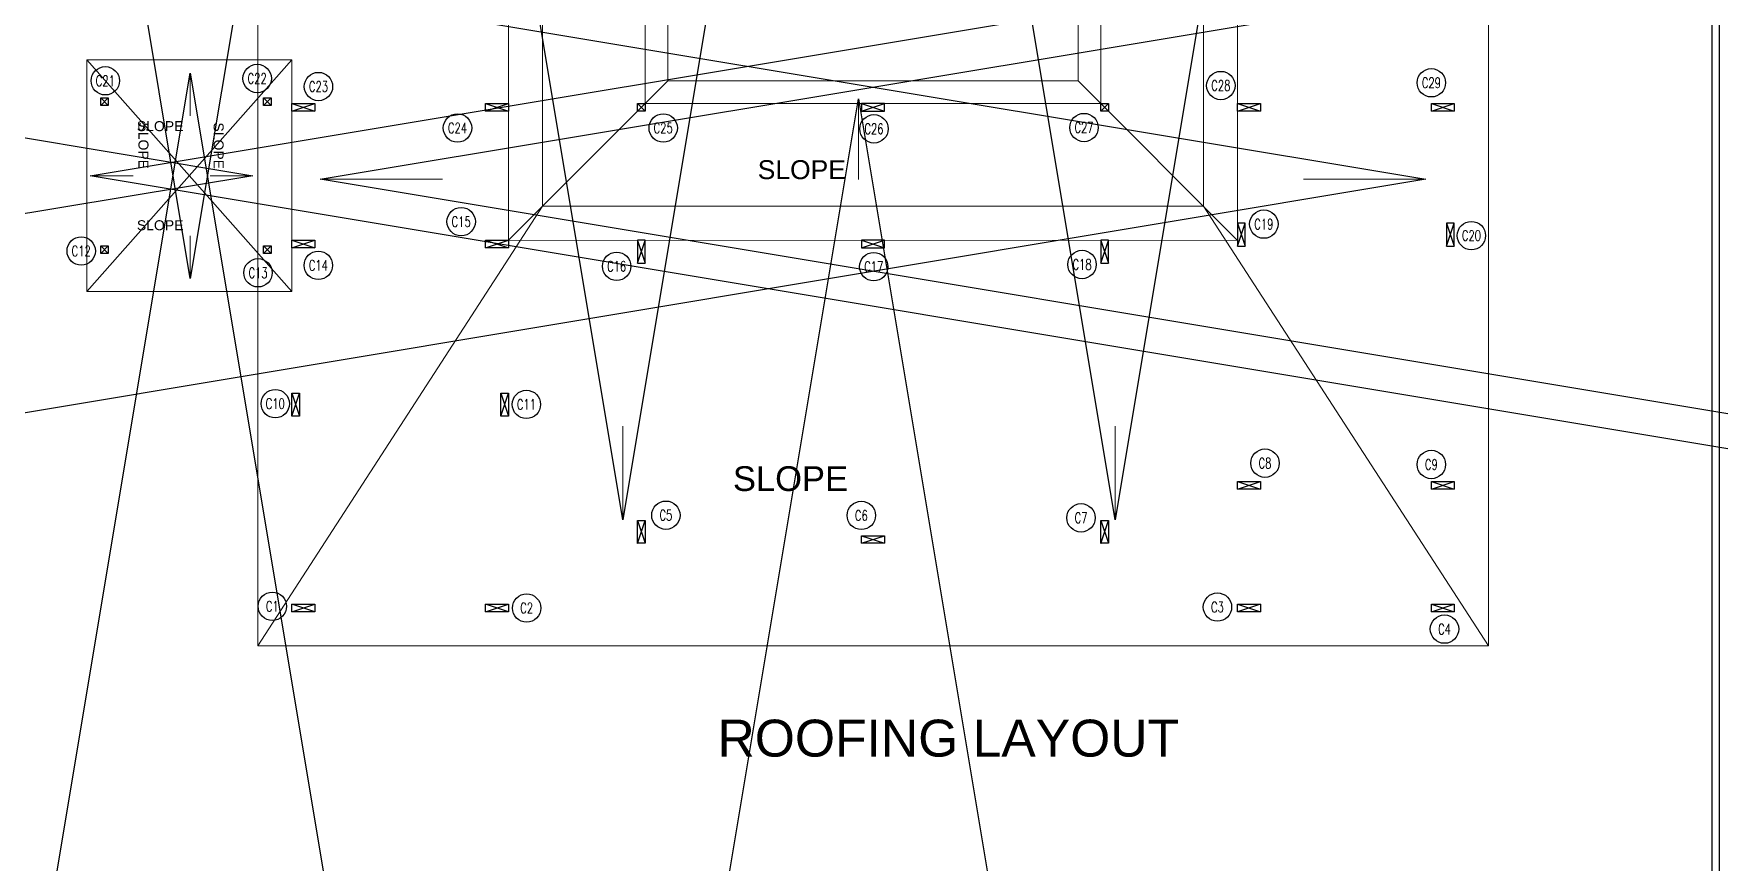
# Model space of a CAD drawing. Header units: inches. Extents: x 16106347 to 16308397, y -515360 to -420631.
# Drawn here: x 16149636 to 16194016, y -467995 to -446185 of the extents above; entities that cross this region are included whole.
import ezdxf
from ezdxf.enums import TextEntityAlignment as Align

# ---------------------------------------------------------------- set-up
doc = ezdxf.new("R2010")
doc.units = ezdxf.units.IN
doc.header["$LTSCALE"] = 1000
doc.header["$MEASUREMENT"] = 0
doc.layers.get('0').update_dxf_attribs({"color": 1})
for name, color, linetype in [('00', 252, 'Continuous'), ('S-BEAM NO', 3, 'Continuous'), ('S-COLUMN', 1, 'Continuous'), ('S-COLUMN CIRCLE', 9, 'Continuous'), ('S-COLUMN NO', 2, 'Continuous'), ('TEXT', 7, 'Continuous')]:
    doc.layers.add(name, color=color, linetype=linetype)
for name, color, linetype, lineweight in [('Dimension', 18, 'Continuous', 5), ('FLOORING', 251, 'Continuous', 20), ('ROOF', 7, 'Continuous', 15)]:
    doc.layers.add(name, color=color, linetype=linetype, lineweight=lineweight)
doc.styles.add('ARIAL', font='ARIALN.TTF')
doc.styles.add('ROMANS', font='simplex.shx', dxfattribs={"width": 0.7})
doc.styles.get("Standard").update_dxf_attribs({"font": 'arial.ttf'})
doc.dimstyles.get("Standard").update_dxf_attribs({"dimscale": 200, "dimtxt": 2, "dimasz": 1, "dimexe": 1, "dimexo": 1, "dimgap": 1, "dimtad": 0, "dimtoh": 1, "dimdec": 1, "dimlfac": 0.001, "dimzin": 0, "dimdsep": 46, "dimtxsty": 'Standard', "dimblk": 'CLOSEDBLANK', "dimcen": 1, "dimclrd": 256, "dimclre": 256, "dimclrt": 256, "dimadec": 1, "dimazin": 0, "dimtfac": 1, "dimtdec": 1, "dimtix": 1, "dimtofl": 0, "dimtmove": 1, "dimatfit": 0, "dimldrblk": 'CLOSEDBLANK', "dimfxl": 0, "dimtolj": 1, "dimtzin": 0, "dimlwd": -1, "dimlwe": -1, "dimarcsym": 0})

# ---------------------------------------------------------------- blocks, each defined once
blk = doc.blocks.new('_ClosedBlank')
at = {"color": 0, "linetype": 'ByBlock', "lineweight": -2}
for p, q in [((-1, 0.1666666666666667), (0, 0)), ((-1, 0.1666666666666667), (-1, -0.1666666666666667)), ((0, 0), (-1, -0.1666666666666667))]:
    blk.add_line(p, q, dxfattribs=at)
blk = doc.blocks.new('zw$8369')
at = {"layer": 'FLOORING', "color": 251, "elevation": -1.035886595064788e-05}
blk.add_lwpolyline([(-1315.625898834318, 2114.906177854573), (-1201.625516332686, 2114.906177854573), (-1201.625516332686, 2354.906122789602), (-949.625516332686, 2354.906122789602), (-949.6223902180791, 2114.903378887917), (-835.6212924197316, 2114.903374418442), (-835.6243887599558, 1771.030963271158), (-835.6243887599558, 1379.141102997586), (-1315.626584352925, 1379.141102997586), (-1315.625898797065, 2114.906177854573)], dxfattribs=at)
at = {"layer": 'ROOF', "color": 251, "elevation": 0.0001340140699070665}
for points in [[(-1723.631849637255, 2150.906177854573), (-1723.631849637255, 808.1413521635695), (-427.6249299068004, 808.1413521635695), (-427.6240414474159, 808.1413521635695), (-427.6240414474159, 2150.903851440933), (-727.6238635685295, 2150.903851440933), (-727.6238635685295, 1271.14141229284), (-1423.631849637255, 1271.14141229284), (-1423.631849637255, 2150.906177854573)], [(-1459.623682748526, 1235.141102997586), (-1459.623682748526, 2150.865863359708), (-1291.626308681443, 2150.865857770958), (-1291.626308681443, 1403.141102997586), (-859.6243887599558, 1403.141102997586), (-859.6243887599558, 2150.834066560492), (-691.624382475391, 2150.834066560492), (-691.624382475391, 1235.10930619837), (-691.624382475391, 1235.10930619837), (-1459.623682748526, 1235.141102997586), (-1459.623682748526, 1235.141102997586)], [(-1903.631850369275, 1425.052836149698), (-1687.631850682199, 1425.052836149698), (-1687.631850682199, 1181.189292372146), (-1903.631850369275, 1181.189292372146)]]:
    blk.add_lwpolyline(points, close=True, dxfattribs=at)
for points in [[(-1903.631850369275, 1425.052836149698), (-1687.631850682199, 1181.189292372146)], [(-1903.631850369275, 1181.189292372146), (-1687.631850682199, 1425.052836149698)], [(-1459.623682748526, 1235.141102997586), (-1291.626308681443, 1403.141102997586)], [(-859.6243887599558, 1403.141102997586), (-691.624382475391, 1235.10930619837)], [(-1423.631849637255, 1271.14141229284), (-1723.631849637255, 808.1413521635695)], [(-727.6238635685295, 1271.14141229284), (-427.6240414474159, 808.1413521635695)]]:
    blk.add_lwpolyline(points, dxfattribs=at)
at = {"layer": 'TEXT', "color": 251, "ltscale": 1.5}
for insert, char_height, width, attachment_point in [((-1850.948063582182, 1360.628272923001, 0.0001340140699070665), 10.53992604476516, 49.56338381075525, 1), ((-1197.099296303466, 1319.534753383137, 0.0001340140699070665), 19.94476986897144, 93.78911007862239, 1), ((-1850.948063582182, 1245.613855598844, 0.0001340140699070665), 10.53992604476516, 49.56338381075525, 7), ((-1223.196953054518, 997.2596051236033, 0.0001340140699070665), 26.02302448366277, 122.3717457715043, 1)]:
    blk.add_mtext('{\\fArial|b0|i0|c0|p34;\\W7.63149; }SLOPE', dxfattribs=dict(at, insert=insert, char_height=char_height, width=width, attachment_point=attachment_point))
at = {"layer": 'TEXT', "color": 251, "ltscale": 1.5, "char_height": 10.53992604476516, "width": 49.56338381075525, "rotation": 270}
for insert, attachment_point in [((-1849.414700195193, 1359.307720048819, 0.0001340140699070665), 7), ((-1759.574180534109, 1359.307720048819, 0.0001340140699070665), 1)]:
    blk.add_mtext('{\\fArial|b0|i0|c0|p34;\\W7.63149; }SLOPE', dxfattribs=dict(at, insert=insert, attachment_point=attachment_point))
at = {"layer": 'TEXT', "color": 251, "insert": (-1455.175192479044, 730.4310953536769, -1.035886157339257e-05), "char_height": 38.90537875701963, "width": 920.9111089279178, "attachment_point": 1, "style": 'ARIAL'}
blk.add_mtext('{\\fArial|b0|i0|c0|p34;\\W7.14455;  }{\\fArial|b0|i0|c0|p34;\\C1;ROOFING LAYOUT}', dxfattribs=at)
at = {"layer": 'Dimension', "color": 251, "ltscale": 1.5}
for points, override in [([(-1794.791006769985, 1411.22404180665, 0.0001340140699070665), (-1794.791006769985, 1366.227210176818, 0.0001340140699070665)], {"dimasz": 18, "dimexe": 0.5, "dimexo": 0.5, "dimgap": 0.25, "dimtad": 0, "dimdec": 2, "dimcen": 2, "dimclrd": 7, "dimclrt": 20, "dimaunit": 4, "dimtm": 1e-09, "dimtdec": 2, "dimtmove": 1, "dimlwe": 65534, "dimarcsym": 1}), ([(-1090.832936380059, 1384.266476451128, 0.0001340140699070665), (-1090.832936380059, 1299.118682446016, 0.0001340140699070665)], {"dimasz": 36, "dimexe": 0.5, "dimexo": 0.5, "dimgap": 0.25, "dimtad": 0, "dimdec": 2, "dimcen": 2, "dimclrd": 7, "dimclrt": 20, "dimaunit": 4, "dimtm": 1e-09, "dimtdec": 2, "dimtmove": 1, "dimlwe": 65534, "dimarcsym": 1}), ([(-1900.010469079018, 1303.150663236913, 0.0001340140699070665), (-1855.013637449592, 1303.150663236913, 0.0001340140699070665)], {"dimasz": 18, "dimexe": 0.5, "dimexo": 0.5, "dimgap": 0.25, "dimtad": 0, "dimdec": 2, "dimcen": 2, "dimclrd": 7, "dimclrt": 20, "dimaunit": 4, "dimtm": 1e-09, "dimtdec": 2, "dimtmove": 1, "dimlwe": 65534, "dimarcsym": 1}), ([(-1728.919238779694, 1303.150663236913, 0.0001340140699070665), (-1773.916070409119, 1303.150663236913, 0.0001340140699070665)], {"dimasz": 18, "dimexe": 0.5, "dimexo": 0.5, "dimgap": 0.25, "dimtad": 0, "dimdec": 2, "dimcen": 2, "dimclrd": 7, "dimclrt": 20, "dimaunit": 4, "dimtm": 1e-09, "dimtdec": 2, "dimtmove": 1, "dimlwe": 65534, "dimarcsym": 1}), ([(-1657.804569192231, 1299.438957577222, 0.0001340140699070665), (-1529.105964336544, 1299.438957577222, 0.0001340140699070665)], {"dimasz": 36, "dimexe": 0.5, "dimexo": 0.5, "dimgap": 0.25, "dimtad": 0, "dimdec": 2, "dimcen": 2, "dimclrd": 7, "dimclrt": 20, "dimaunit": 4, "dimtm": 1e-09, "dimtdec": 2, "dimtmove": 1, "dimlwe": 65534, "dimarcsym": 1}), ([(-493.5572663880885, 1299.454706272343, 0.0001340140699070665), (-622.2558712456375, 1299.454706272343, 0.0001340140699070665)], {"dimasz": 36, "dimexe": 0.5, "dimexo": 0.5, "dimgap": 0.25, "dimtad": 0, "dimdec": 2, "dimcen": 2, "dimclrd": 7, "dimclrt": 20, "dimaunit": 4, "dimtm": 1e-09, "dimtdec": 2, "dimtmove": 1, "dimlwe": 65534, "dimarcsym": 1}), ([(-1794.791006769985, 1195.018086715194, 0.0001340140699070665), (-1794.791006769985, 1240.014918344968, 0.0001340140699070665)], {"dimasz": 18, "dimexe": 0.5, "dimexo": 0.5, "dimgap": 0.25, "dimtad": 0, "dimdec": 2, "dimcen": 2, "dimclrd": 7, "dimclrt": 20, "dimaunit": 4, "dimtm": 1e-09, "dimtdec": 2, "dimtmove": 1, "dimlwe": 65534, "dimarcsym": 1}), ([(-1339.122921764851, 940.976077603118, 0.0001340140699070665), (-1339.122921764851, 1039.634058090509, 0.0001340140699070665)], {"dimasz": 36, "dimexe": 0.5, "dimexo": 0.5, "dimgap": 0.25, "dimtad": 0, "dimdec": 2, "dimcen": 2, "dimclrd": 7, "dimclrt": 20, "dimaunit": 4, "dimtm": 1e-09, "dimtdec": 2, "dimtmove": 1, "dimlwe": 65534, "dimarcsym": 1}), ([(-820.5402444601059, 940.976077603118, 0.0001340140699070665), (-820.5402444601059, 1039.634058090509, 0.0001340140699070665)], {"dimasz": 36, "dimexe": 0.5, "dimexo": 0.5, "dimgap": 0.25, "dimtad": 0, "dimdec": 2, "dimcen": 2, "dimclrd": 7, "dimclrt": 20, "dimaunit": 4, "dimtm": 1e-09, "dimtdec": 2, "dimtmove": 1, "dimlwe": 65534, "dimarcsym": 1})]:
    blk.add_leader(points, dimstyle='Standard', override=override, dxfattribs=at)

msp = doc.modelspace()

# ---------------------------------------------------------------- linework, layer by layer
at = {"layer": 'S-BEAM NO', "elevation": 1.280874130316079e-06}
for points in [[(16106347.23156118, -420630.9938426092), (16194016.05198294, -420630.9938426092), (16194016.05198294, -515359.5109543633), (16106347.23156118, -515359.5109543633)], [(16106542.88373512, -420826.6460165232), (16193820.399809, -420826.6460165232), (16193820.399809, -515163.8587804493), (16106542.88373512, -515163.8587804493)]]:
    msp.add_lwpolyline(points, close=True, dxfattribs=at)
at = {"layer": 'S-COLUMN', "color": 5, "linetype": 'Continuous'}
for p, q in [((16151400.90231568, -447873.5631278381, 0.003319610769419563), (16151600.90231568, -448074.5710057225, 0.003319610769419563)), ((16151400.90231568, -448074.5710057225, 0.01414758096988612), (16151600.90231568, -447873.5631278399, 0.003319610769419563)), ((16155684.76620167, -447873.5631278381, 0.003319610769419563), (16155884.76620167, -448074.5710057225, 0.003319610769419563)), ((16155684.76620167, -448074.5710057225, 0.01414758096988612), (16155884.76620167, -447873.5631278399, 0.003319610769419563)), ((16156434.90255988, -448024.719506558, 0.003319610769419563), (16157034.90255988, -448224.719506558, 0.003319610769419563)), ((16156434.90255988, -448224.7195065655, 0.003319610769419563), (16157036.45536345, -448024.719506558, 0.003319610769419563)), ((16161535.05207253, -448024.5710067656, 0.003319610769419563), (16162135.05207253, -448224.5710067656, 0.003319610769419563)), ((16161535.05207253, -448224.5710067749, 0.003319610769419563), (16162136.6048761, -448024.5710067656, 0.003319610769419563)), ((16165535.20350671, -448023.5730644874, 0.003323915076426113), (16165735.20350671, -448224.5809423737, 0.003323915076426113)), ((16165535.20350671, -448224.5809423719, 0.01415188527689266), (16165735.20350671, -448023.5730644893, 0.003323915076426113)), ((16171435.25839645, -448020.9618531056, -0.0002897126278937836), (16172035.25839645, -448220.9618531056, -0.0002897126278937836)), ((16171435.25839645, -448220.9618531149, -0.0002897126278937836), (16172036.81120008, -448020.9618531056, -0.0002897126278937836)), ((16177735.23989302, -448023.5631288812, -0.0002897126278937836), (16177935.23989302, -448224.5710067675, -0.0002897126278937836)), ((16177735.23989302, -448224.5710067656, 0.01053825757257277), (16177935.23989302, -448023.563128883, -0.0002897126278937836)), ((16181335.2088306, -448024.5142779686, 0.01053825757257277), (16181935.2088306, -448224.5142779686, 0.01053825757257277)), ((16181335.2088306, -448224.5142779779, 0.01053825757257277), (16181936.76163417, -448024.5142779686, 0.01053825757257277)), ((16186435.23303145, -448024.2669957541, -0.0002897126218309186), (16187035.23303145, -448224.2669957541, -0.0002897126218309186)), ((16186435.23303145, -448224.2669957634, -0.0002897126218309186), (16187036.78583503, -448024.2669957541, -0.0002897126218309186)), ((16181335.20883149, -451175.0012700614, -0.0002897126278937836), (16181535.20883101, -451773.4966926947, -0.0002897126278937836)), ((16181335.20883149, -451775.0012700614, -0.0002897126278937836), (16181535.20882243, -451175.0614991989, -0.0002897126278937836)), ((16186835.18401599, -451174.8079654817, 0.003319610766085332), (16187035.18401551, -451773.303388115, 0.003319610766085332)), ((16186835.18401599, -451774.8079654817, 0.003319610766085332), (16187035.18400687, -451174.8681946192, 0.003319610766085332)), ((16151400.90231568, -451772.5552520379, 0.003319610769419563), (16151600.90231568, -451973.5631299224, 0.003319610769419563)), ((16151400.90231568, -451973.5631299224, 0.01414758096988612), (16151600.90231568, -451772.5552520398, 0.003319610769419563)), ((16155684.76620167, -451772.5579208191, 0.003319610769419563), (16155884.76620167, -451973.5657987054, 0.003319610769419563)), ((16155684.76620167, -451973.5657987036, 0.01414758096988612), (16155884.76620167, -451772.557920821, 0.003319610769419563)), ((16156434.92235917, -451623.5553974267, -0.0002897126278937836), (16157034.92235917, -451823.5553974267, -0.0002897126278937836)), ((16156434.92235917, -451823.555397436, -0.0002897126278937836), (16157036.47516274, -451623.5553974267, -0.0002897126278937836)), ((16161535.07187456, -451623.5553965028, -0.0002897126278937836), (16162135.07187456, -451823.5553965028, -0.0002897126278937836)), ((16161535.07187456, -451823.5553965122, -0.0002897126278937836), (16162136.62467819, -451623.5553965028, -0.0002897126278937836)), ((16165535.25839692, -451625.0713960584, -0.0002897126278937836), (16165735.25839645, -452223.5668186918, -0.0002897126278937836)), ((16165535.25839692, -452225.0713960584, -0.0002897126278937836), (16165735.25838786, -451625.131625196, -0.0002897126278937836)), ((16171435.25839645, -451623.5703602433, -0.0002897126278937836), (16172035.25839645, -451823.5703602433, -0.0002897126278937836)), ((16171435.25839645, -451823.5703602526, -0.0002897126278937836), (16172036.81120008, -451623.5703602433, -0.0002897126278937836)), ((16177735.25839692, -451625.0690899286, -0.003899036025207131), (16177935.25839645, -452223.564512562, -0.003899036025207131)), ((16177735.25839692, -452225.0690899286, -0.003899036025207131), (16177935.25838786, -451625.1293190662, -0.003899036025207131)), ((16156434.24139029, -455650.3273087107, 0.003319610744017062), (16156634.24138987, -456248.8227313422, 0.003319610744017062)), ((16156434.24139029, -456250.3273087107, 0.003319610744017062), (16156634.24138123, -455650.3875378482, 0.003319610744017062)), ((16161935.21927512, -455650.0599730182, -0.0002897126278937836), (16162135.21927464, -456248.5553956516, -0.0002897126278937836)), ((16161935.21927512, -456250.0599730182, -0.0002897126278937836), (16162135.219266, -455650.1202021558, -0.0002897126278937836)), ((16181335.27152628, -457973.564131055, 0.001514949062236377), (16181935.27152628, -458173.564131055, 0.001514949062236377)), ((16181335.27152628, -458173.5641310643, 0.001514949062236377), (16181936.82432991, -457973.564131055, 0.001514949062236377)), ((16186435.24486774, -457973.5641310476, 0.001514949062236377), (16187035.24486774, -458173.5641310476, 0.001514949062236377)), ((16186435.24486774, -458173.564131055, 0.001514949062236377), (16187036.79767132, -457973.5641310476, 0.001514949062236377)), ((16165535.25839692, -459000.0640158076, -0.0002897126278937836), (16165735.25839645, -459598.5594384391, -0.0002897126278937836)), ((16165535.25839692, -459600.0640158076, -0.0002897126278937836), (16165735.25838786, -459000.1242449451, -0.0002897126278937836)), ((16177734.75900012, -459000.0654086974, -0.003899831233974109), (16177934.75899965, -459598.5608313307, -0.003899831233974109)), ((16177734.75900012, -459600.0654086974, -0.003899831233974109), (16177934.75899106, -459000.1256378349, -0.003899831233974109)), ((16171435.25839645, -459398.563128246, -0.0002897126278937836), (16172035.25839645, -459598.563128246, -0.0002897126278937836)), ((16171435.25839645, -459598.5631282534, -0.0002897126278937836), (16172036.81120008, -459398.563128246, -0.0002897126278937836)), ((16157035.07187766, -461398.7228801008, -0.002094374326550457), (16156435.06818479, -461198.5568997264, -0.002094374326550457)), ((16156435.07187456, -461398.5568997338, -0.002094374326550457), (16157035.06818479, -461198.5568997264, -0.002094374326550457)), ((16161535.22139001, -461398.5568997338, -0.002094374326550457), (16162135.22139001, -461198.5568997264, -0.002094374326550457)), ((16162135.22139001, -461398.5568997264, -0.002094374326550457), (16161535.22139001, -461198.7228801008, -0.002094374326550457)), ((16181335.27152628, -461198.5568997264, -0.002094374326550457), (16181935.27152628, -461398.5568997264, -0.002094374326550457)), ((16181935.27152628, -461198.5568997338, -0.002094374326550457), (16181335.27152628, -461398.5568997338, -0.002094374326550457)), ((16186435.2448678, -461198.5568997338, -0.002094374326550457), (16187035.2448678, -461398.5568997338, -0.002094374326550457)), ((16186435.2448678, -461398.5568997432, -0.002094374326550457), (16187036.79767138, -461198.5568997338, -0.002094374326550457))]:
    msp.add_line(p, q, dxfattribs=at)
at = {"layer": 'S-COLUMN', "ltscale": 5}
for points, elevation in [([(16151400.90231568, -447873.5631278381), (16151600.90231568, -447873.5631278399), (16151600.90231568, -448074.5710057225), (16151400.90231568, -448074.5710057225)], 0.003319610769419563), ([(16155684.76620167, -447873.5631278381), (16155884.76620167, -447873.5631278399), (16155884.76620167, -448074.5710057225), (16155684.76620167, -448074.5710057225)], 0.003319610769419563), ([(16157034.89886731, -448024.5710067656), (16157034.90255713, -448224.5710067656), (16156434.90255713, -448224.5710067749), (16156434.89886731, -448024.5710067656)], 0.003319610769419563), ([(16162135.05207253, -448024.5710067656), (16162135.05207253, -448224.5710067656), (16161535.05207253, -448224.5710067749), (16161535.05207253, -448024.5710067656)], 0.003319610769419563), ([(16165535.18923467, -448023.5631288812), (16165735.18923467, -448023.563128883), (16165735.18923467, -448224.5710067675), (16165535.18923467, -448224.5710067656)], -0.003899046608069386), ([(16172035.25839645, -448220.9618531056), (16172035.25839645, -448020.9618531056), (16171435.25839645, -448020.9618530981), (16171435.25839645, -448220.9618531056)], -0.0002897126278937836), ([(16177735.23989302, -448023.5652638637), (16177935.23989302, -448023.5652638655), (16177935.23989302, -448224.5731417499), (16177735.23989302, -448224.5731417481)], -0.0002897126278937836), ([(16181935.20514077, -448024.5142779686), (16181935.2088306, -448224.5142779686), (16181335.2088306, -448224.5142779779), (16181335.20514077, -448024.5142779686)], 0.01053825757257277), ([(16187035.74543262, -448024.2669957541), (16187035.74912238, -448224.2669957541), (16186435.74912238, -448224.2669957634), (16186435.74543262, -448024.2669957541)], -0.0002897126218309278), ([(16181535.2088306, -451173.570112979), (16181335.2088306, -451173.5664231721), (16181335.2088306, -451773.5664231721), (16181535.2088306, -451773.570112979)], -0.0002897126278937836), ([(16187036.3407203, -451173.3034094553), (16186836.3407203, -451173.2997196484), (16186836.3407203, -451773.2997196484), (16187036.3407203, -451773.3034094553)], 0.003319610766085418), ([(16151400.90231568, -451772.5552520398), (16151600.90231568, -451772.5552520398), (16151600.90231568, -451973.5631299242), (16151400.90231568, -451973.5631299224)], 0.003319610769419563), ([(16155684.76620167, -451772.5552520398), (16155884.76620167, -451772.5552520398), (16155884.76620167, -451973.5631299242), (16155684.76620167, -451973.5631299224)], 0.003319610769419563), ([(16157034.91866934, -451623.5553965028), (16157034.92235917, -451823.5553965028), (16156434.92235917, -451823.5553965122), (16156434.91866934, -451623.5553965028)], -0.0002897126278937836), ([(16162135.07187456, -451623.5553965028), (16162135.07187456, -451823.5553965028), (16161535.07187456, -451823.5553965122), (16161535.07187456, -451623.5553965028)], -0.0002897126278937836), ([(16165735.25839645, -451623.5668186918), (16165535.25839645, -451623.5631288849), (16165535.25839645, -452223.5631288849), (16165735.25839645, -452223.5668186918)], -0.0002897126278937836), ([(16172035.25839645, -451823.5631288905), (16172035.25839645, -451623.5631288905), (16171435.25839645, -451623.5631288812), (16171435.25839645, -451823.5631288905)], -0.0002897126278937836), ([(16177935.25839645, -451623.564512562), (16177735.25839645, -451623.5608227551), (16177735.25839645, -452223.5608227551), (16177935.25839645, -452223.564512562)], -0.003899036025207131), ([(16156635.07114244, -456248.8227160331), (16156435.07114244, -456248.82640584), (16156435.07114244, -455648.82640584), (16156635.07114244, -455648.8227160331)], 0.003319610744017062), ([(16162135.21927464, -456248.5553956516), (16161935.21927464, -456248.5590854585), (16161935.21927464, -455648.5590854585), (16162135.21927464, -455648.5553956516)], -0.0002897126278937836), ([(16181935.27152628, -457973.5641310383), (16181935.27152628, -458173.5641310383), (16181335.27152628, -458173.5641310476), (16181335.27152628, -457973.5641310383)], 0.001514949062236377), ([(16187035.2448678, -457973.5641310476), (16187035.2448678, -458173.5641310476), (16186435.2448678, -458173.564131055), (16186435.2448678, -457973.5641310476)], 0.001514949062236377), ([(16165735.25839645, -459598.5594384391), (16165535.25839645, -459598.563128246), (16165535.25839645, -458998.563128246), (16165735.25839645, -458998.5594384391)], -0.0002897126278937836), ([(16177935.25839645, -459598.5608221181), (16177735.25839645, -459598.564511925), (16177735.25839645, -458998.564511925), (16177935.25839645, -458998.5608221181)], -0.003899036025207131), ([(16172035.25839645, -459398.5631282404), (16172035.25839645, -459598.5631282404), (16171435.25839645, -459598.5631282497), (16171435.25839645, -459398.5631282404)], -0.0002897126278937836), ([(16157035.06818479, -461198.5568997264), (16157035.07187456, -461398.5568997264), (16156435.07187456, -461398.5568997338), (16156435.06818479, -461198.5568997264)], -0.002094374326550457), ([(16162135.22139001, -461198.5568997264), (16162135.22139001, -461398.5568997264), (16161535.22139001, -461398.5568997338), (16161535.22139001, -461198.5568997264)], -0.002094374326550457), ([(16181935.27152628, -461198.5568997264), (16181935.27152628, -461398.5568997264), (16181335.27152628, -461398.5568997338), (16181335.27152628, -461198.5568997264)], -0.002094374326550457), ([(16187035.2448678, -461198.5568997338), (16187035.2448678, -461398.5568997338), (16186435.2448678, -461398.5568997432), (16186435.2448678, -461198.5568997338)], -0.002094374326550457)]:
    msp.add_lwpolyline(points, close=True, dxfattribs=dict(at, elevation=elevation))
at = {"layer": 'S-COLUMN CIRCLE'}
for centre in [(16151520.62975919, -447423.9636476599, 0.003319610766085418), (16155519.6361798, -447363.4388812482, -3.074097912758589e-05), (16157133.9151625, -447575.4432894196, -3.074097912758589e-05), (16180892.03053266, -447548.6956844088, -3.074097912758589e-05), (16186435.20132709, -447476.2040939312, 0.0141475809613596), (16160793.96662325, -448665.9051805008, -3.074097912758589e-05), (16166210.19209993, -448666.5109117683, -3.074097912758589e-05), (16171759.37005502, -448689.0762198996, -3.074097912758589e-05), (16177289.86597949, -448654.8206099067, -3.074097912758589e-05), (16160890.65446347, -451131.0236558728, -3.074097912758589e-05), (16182023.91249543, -451196.809830429, -3.074097912758589e-05), (16187490.13476509, -451498.8777555805, -3.074097912758589e-05), (16150886.57242781, -451905.1286329869, -3.074097912758589e-05), (16155542.93421704, -452477.7556491382, -3.074097912758589e-05), (16157130.32032746, -452282.2315659802, -3.074097912758589e-05), (16164984.71508247, -452306.4159521796, -3.074097912758589e-05), (16171753.56672633, -452317.6184594352, -3.074097912758589e-05), (16177238.41387504, -452259.9654130954, -3.074097912758589e-05), (16155995.8163107, -455924.1228483096, -3.074097912758589e-05), (16162609.04309857, -455942.8121386506, -3.074097912758589e-05), (16182053.28050584, -457489.8144660275, -3.074097912758589e-05), (16186435.24126214, -457524.6622851547, -0.0002897126278937836), (16166280.54706925, -458859.0680260751, -3.074097912758589e-05), (16171426.8101393, -458865.0024758149, -3.074097912758589e-05), (16177212.17597646, -458927.7894513514, -3.074097912758589e-05), (16155919.08676034, -461256.6646345556, -3.074097912758589e-05), (16162613.65167636, -461302.7097486816, -3.074097912758589e-05), (16180803.14653897, -461277.5189715251, -3.074097912758589e-05), (16186781.56307673, -461857.6094209962, -3.074097912758589e-05)]:
    msp.add_circle(centre, 373.5648560302367, dxfattribs=at)

# ---------------------------------------------------------------- block references
at = {"layer": '00', "color": 1, "linetype": 'Continuous', "xscale": 25, "yscale": 25, "zscale": 25}
msp.add_blockref('zw$8369', (16198625.86811548, -482502.0907038245, -3.074097912758589e-05), dxfattribs=at)

# ---------------------------------------------------------------- texts
at = {"layer": 'S-COLUMN NO', "style": 'ROMANS', "width": 0.7}
for s, p in [('C21', (16151520.62975919, -447423.9636476599, 0.003319610766085418)), ('C22', (16155519.6361798, -447363.4388812482, -3.074097912758589e-05)), ('C29', (16186435.20132709, -447476.2040939312, 0.0141475809613596)), ('C23', (16157133.9151625, -447575.4432894196, -3.074097912758589e-05)), ('C28', (16180892.03053266, -447548.6956844088, -3.074097912758589e-05)), ('C24', (16160793.96662325, -448665.9051805008, -3.074097912758589e-05)), ('C25', (16166210.19209993, -448666.5109117683, -3.074097912758589e-05)), ('C26', (16171759.37005502, -448689.0762198996, -3.074097912758589e-05)), ('C27', (16177289.86597949, -448654.8206099067, -3.074097912758589e-05)), ('C15', (16160890.65446347, -451131.0236558728, -3.074097912758589e-05)), ('C19', (16182023.91249543, -451196.809830429, -3.074097912758589e-05)), ('C12', (16150886.57242781, -451905.1286329869, -3.074097912758589e-05)), ('C20', (16187490.13476509, -451498.8777555805, -3.074097912758589e-05)), ('C14', (16157130.32032746, -452282.2315659802, -3.074097912758589e-05)), ('C16', (16164984.71508247, -452306.4159521796, -3.074097912758589e-05)), ('C17', (16171753.56672633, -452317.6184594352, -3.074097912758589e-05)), ('C18', (16177238.41387504, -452259.9654130954, -3.074097912758589e-05)), ('C13', (16155542.93421704, -452477.7556491382, -3.074097912758589e-05)), ('C10', (16155995.8163107, -455924.1228483096, -3.074097912758589e-05)), ('C11', (16162609.04309857, -455942.8121386506, -3.074097912758589e-05)), ('C8', (16182053.28050584, -457489.8144660275, -3.074097912758589e-05)), ('C9', (16186435.24126214, -457524.6622851547, -0.0002897126278937836)), ('C5', (16166280.54706925, -458859.0680260751, -3.074097912758589e-05)), ('C6', (16171426.8101393, -458865.0024758149, -3.074097912758589e-05)), ('C7', (16177212.17597646, -458927.7894513514, -3.074097912758589e-05)), ('C1', (16155919.08676034, -461256.6646345556, -3.074097912758589e-05)), ('C2', (16162613.65167636, -461302.7097486816, -3.074097912758589e-05)), ('C3', (16180803.14653897, -461277.5189715251, -3.074097912758589e-05)), ('C4', (16186781.56307673, -461857.6094209962, -3.074097912758589e-05))]:
    msp.add_text(s, height=275, dxfattribs=at).set_placement(p, align=Align.MIDDLE)

doc.saveas('drawing.dxf')
